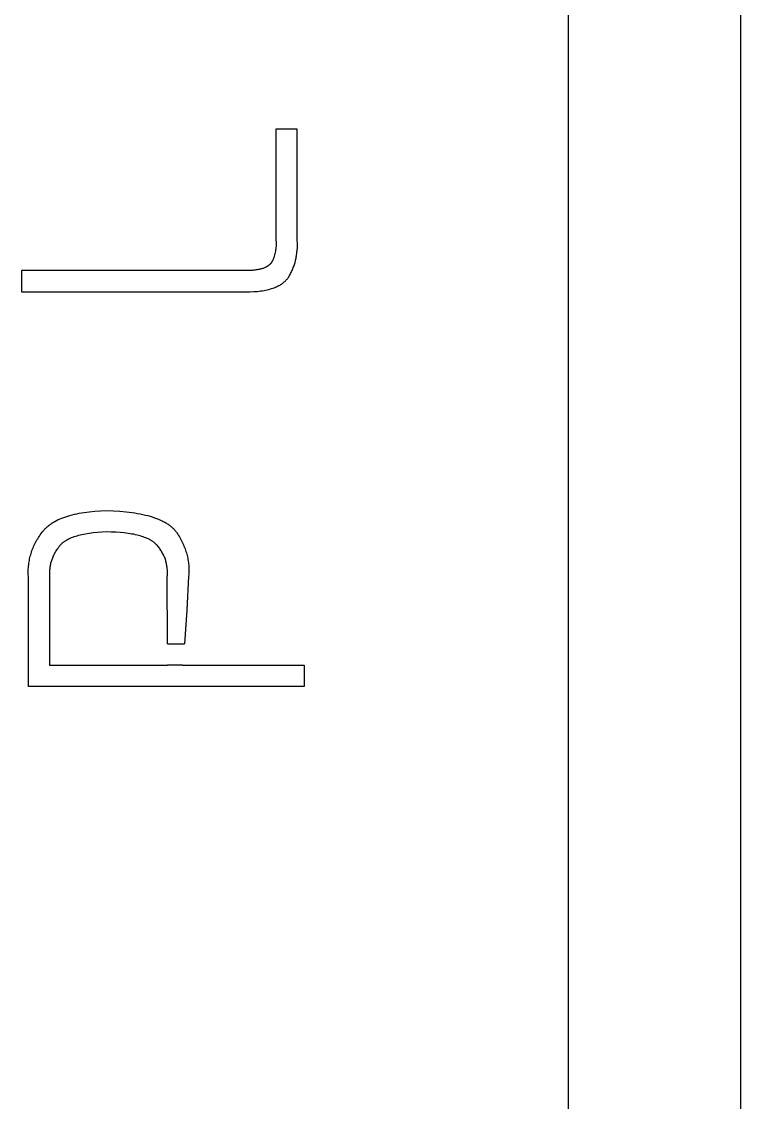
# Model space of a CAD drawing. Header units: millimetres. Extents: x 974 to 5700, y -47 to 3256.
# Drawn here: x 2294.5 to 2431.4, y 2103.1 to 2308.9 of the extents above; entities that cross this region are included whole.
import ezdxf

# ---------------------------------------------------------------- set-up
doc = ezdxf.new("R2010")
doc.units = ezdxf.units.MM
doc.header["$MEASUREMENT"] = 0
doc.layers.add('Domyslna', color=7, linetype='Continuous', true_color=0x000000)
doc.layers.add('Utwórz2D linie widoczne', color=7, linetype='Continuous', true_color=0x000000)

msp = doc.modelspace()

# ---------------------------------------------------------------- linework, layer by layer
at = {"layer": 'Domyslna'}
msp.add_line((2398.55, 2696.58), (2398.55, 1930.38), dxfattribs=at)
at = {"layer": 'Utwórz2D linie widoczne'}
for p, q in [((2431.38, 2696.58), (2431.38, 1934.18)), ((2346.98, 2288.43), (2342.92, 2288.43)), ((2342.92, 2288.43), (2342.92, 2267.2)), ((2346.98, 2267.2), (2346.98, 2288.43)), ((2342.86, 2265.42), (2342.82, 2265.17)), ((2342.89, 2265.66), (2342.86, 2265.42)), ((2342.92, 2265.91), (2342.89, 2265.66)), ((2342.92, 2267.2), (2342.94, 2266.93)), ((2342.93, 2266.16), (2342.92, 2265.91)), ((2342.94, 2266.41), (2342.93, 2266.16)), ((2342.94, 2266.93), (2342.94, 2266.67)), ((2342.94, 2266.67), (2342.94, 2266.41)), ((2346.96, 2265.39), (2346.99, 2265.83)), ((2347, 2266.73), (2346.98, 2267.2)), ((2346.99, 2265.83), (2347, 2266.28)), ((2347, 2266.28), (2347, 2266.73)), ((2342.23, 2263.35), (2342.21, 2263.3)), ((2342.33, 2263.57), (2342.23, 2263.35)), ((2342.42, 2263.79), (2342.33, 2263.57)), ((2342.51, 2264.01), (2342.42, 2263.79)), ((2342.59, 2264.24), (2342.51, 2264.01)), ((2342.66, 2264.47), (2342.59, 2264.24)), ((2342.72, 2264.7), (2342.66, 2264.47)), ((2342.77, 2264.93), (2342.72, 2264.7)), ((2342.82, 2265.17), (2342.77, 2264.93)), ((2346.61, 2263.27), (2346.66, 2263.47)), ((2346.66, 2263.47), (2346.71, 2263.68)), ((2346.71, 2263.68), (2346.75, 2263.89)), ((2346.75, 2263.89), (2346.79, 2264.1)), ((2346.79, 2264.1), (2346.83, 2264.31)), ((2346.83, 2264.31), (2346.86, 2264.52)), ((2346.86, 2264.52), (2346.89, 2264.73)), ((2346.89, 2264.73), (2346.92, 2264.95)), ((2346.92, 2264.95), (2346.96, 2265.39)), ((2337.97, 2261.52), (2294.47, 2261.52)), ((2294.47, 2261.52), (2294.47, 2257.47)), ((2338.39, 2261.54), (2337.97, 2261.52)), ((2338.59, 2261.56), (2338.39, 2261.54)), ((2338.79, 2261.57), (2338.59, 2261.56)), ((2338.98, 2261.6), (2338.79, 2261.57)), ((2339.17, 2261.62), (2338.98, 2261.6)), ((2339.35, 2261.65), (2339.17, 2261.62)), ((2339.52, 2261.68), (2339.35, 2261.65)), ((2339.7, 2261.71), (2339.52, 2261.68)), ((2339.86, 2261.75), (2339.7, 2261.71)), ((2340.02, 2261.79), (2339.86, 2261.75)), ((2340.18, 2261.83), (2340.02, 2261.79)), ((2340.33, 2261.87), (2340.18, 2261.83)), ((2340.48, 2261.92), (2340.33, 2261.87)), ((2340.62, 2261.98), (2340.48, 2261.92)), ((2340.75, 2262.03), (2340.62, 2261.98)), ((2340.88, 2262.09), (2340.75, 2262.03)), ((2340.95, 2262.12), (2340.88, 2262.09)), ((2341.01, 2262.15), (2340.95, 2262.12)), ((2341.07, 2262.18), (2341.01, 2262.15)), ((2341.13, 2262.22), (2341.07, 2262.18)), ((2341.19, 2262.25), (2341.13, 2262.22)), ((2341.24, 2262.28), (2341.19, 2262.25)), ((2341.3, 2262.32), (2341.24, 2262.28)), ((2341.35, 2262.36), (2341.3, 2262.32)), ((2341.41, 2262.39), (2341.35, 2262.36)), ((2341.46, 2262.43), (2341.41, 2262.39)), ((2341.51, 2262.47), (2341.46, 2262.43)), ((2341.56, 2262.51), (2341.51, 2262.47)), ((2341.61, 2262.55), (2341.56, 2262.51)), ((2341.65, 2262.59), (2341.61, 2262.55)), ((2341.7, 2262.63), (2341.65, 2262.59)), ((2341.74, 2262.67), (2341.7, 2262.63)), ((2341.79, 2262.72), (2341.74, 2262.67)), ((2341.83, 2262.76), (2341.79, 2262.72)), ((2341.87, 2262.81), (2341.83, 2262.76)), ((2341.91, 2262.85), (2341.87, 2262.81)), ((2341.95, 2262.9), (2341.91, 2262.85)), ((2341.98, 2262.94), (2341.95, 2262.9)), ((2342.02, 2262.99), (2341.98, 2262.94)), ((2342.05, 2263.04), (2342.02, 2262.99)), ((2342.09, 2263.09), (2342.05, 2263.04)), ((2342.12, 2263.14), (2342.09, 2263.09)), ((2342.15, 2263.19), (2342.12, 2263.14)), ((2342.18, 2263.24), (2342.15, 2263.19)), ((2342.21, 2263.3), (2342.18, 2263.24)), ((2345.8, 2261.11), (2345.89, 2261.3)), ((2345.89, 2261.3), (2345.98, 2261.49)), ((2345.98, 2261.49), (2346.07, 2261.68)), ((2346.07, 2261.68), (2346.15, 2261.87)), ((2346.15, 2261.87), (2346.22, 2262.07)), ((2346.22, 2262.07), (2346.3, 2262.26)), ((2346.3, 2262.26), (2346.37, 2262.46)), ((2346.37, 2262.46), (2346.43, 2262.66)), ((2346.43, 2262.66), (2346.49, 2262.86)), ((2346.49, 2262.86), (2346.55, 2263.06)), ((2346.55, 2263.06), (2346.61, 2263.27)), ((2344.32, 2259.2), (2344.41, 2259.27)), ((2344.41, 2259.27), (2344.49, 2259.34)), ((2344.49, 2259.34), (2344.58, 2259.41)), ((2344.58, 2259.41), (2344.66, 2259.48)), ((2344.66, 2259.48), (2344.73, 2259.56)), ((2344.73, 2259.56), (2344.81, 2259.63)), ((2344.81, 2259.63), (2344.88, 2259.71)), ((2344.88, 2259.71), (2344.95, 2259.79)), ((2344.95, 2259.79), (2345.02, 2259.87)), ((2345.02, 2259.87), (2345.09, 2259.95)), ((2345.09, 2259.95), (2345.16, 2260.03)), ((2345.16, 2260.03), (2345.22, 2260.12)), ((2345.22, 2260.12), (2345.28, 2260.2)), ((2345.28, 2260.2), (2345.34, 2260.29)), ((2345.34, 2260.29), (2345.4, 2260.38)), ((2345.4, 2260.38), (2345.45, 2260.47)), ((2345.45, 2260.47), (2345.51, 2260.56)), ((2345.51, 2260.56), (2345.61, 2260.74)), ((2345.61, 2260.74), (2345.71, 2260.92)), ((2345.71, 2260.92), (2345.8, 2261.11)), ((2294.47, 2257.47), (2337.97, 2257.47)), ((2337.97, 2257.47), (2338.69, 2257.5)), ((2338.69, 2257.5), (2339.03, 2257.53)), ((2339.03, 2257.53), (2339.37, 2257.55)), ((2339.37, 2257.55), (2339.7, 2257.59)), ((2339.7, 2257.59), (2340.02, 2257.63)), ((2340.02, 2257.63), (2340.34, 2257.67)), ((2340.34, 2257.67), (2340.64, 2257.72)), ((2340.64, 2257.72), (2340.94, 2257.78)), ((2340.94, 2257.78), (2341.23, 2257.84)), ((2341.23, 2257.84), (2341.51, 2257.91)), ((2341.51, 2257.91), (2341.78, 2257.98)), ((2341.78, 2257.98), (2342.05, 2258.06)), ((2342.05, 2258.06), (2342.3, 2258.14)), ((2342.3, 2258.14), (2342.55, 2258.23)), ((2342.55, 2258.23), (2342.79, 2258.32)), ((2342.79, 2258.32), (2343.02, 2258.42)), ((2343.02, 2258.42), (2343.24, 2258.53)), ((2343.24, 2258.53), (2343.35, 2258.58)), ((2343.35, 2258.58), (2343.46, 2258.64)), ((2343.46, 2258.64), (2343.56, 2258.69)), ((2343.56, 2258.69), (2343.66, 2258.75)), ((2343.66, 2258.75), (2343.76, 2258.81)), ((2343.76, 2258.81), (2343.86, 2258.87)), ((2343.86, 2258.87), (2343.96, 2258.94)), ((2343.96, 2258.94), (2344.05, 2259)), ((2344.05, 2259), (2344.15, 2259.06)), ((2344.15, 2259.06), (2344.24, 2259.13)), ((2344.24, 2259.13), (2344.32, 2259.2)), ((2301.13, 2213.92), (2301.46, 2214.08)), ((2301.46, 2214.08), (2301.8, 2214.23)), ((2301.8, 2214.23), (2302.15, 2214.38)), ((2302.15, 2214.38), (2302.51, 2214.52)), ((2302.51, 2214.52), (2302.89, 2214.65)), ((2302.89, 2214.65), (2303.28, 2214.77)), ((2303.28, 2214.77), (2303.68, 2214.89)), ((2303.68, 2214.89), (2304.09, 2215)), ((2304.09, 2215), (2304.52, 2215.11)), ((2304.52, 2215.11), (2304.96, 2215.2)), ((2304.96, 2215.2), (2305.41, 2215.29)), ((2305.41, 2215.29), (2305.88, 2215.38)), ((2305.88, 2215.38), (2306.36, 2215.45)), ((2306.36, 2215.45), (2307.35, 2215.58)), ((2307.35, 2215.58), (2308.39, 2215.68)), ((2308.39, 2215.68), (2309.49, 2215.76)), ((2309.49, 2215.76), (2310.63, 2215.8)), ((2310.63, 2215.8), (2311.95, 2215.75)), ((2311.95, 2215.75), (2313.2, 2215.67)), ((2313.2, 2215.67), (2314.39, 2215.57)), ((2314.39, 2215.57), (2315.51, 2215.43)), ((2315.51, 2215.43), (2316.05, 2215.35)), ((2316.05, 2215.35), (2316.57, 2215.27)), ((2316.57, 2215.27), (2317.08, 2215.17)), ((2317.08, 2215.17), (2317.57, 2215.07)), ((2317.57, 2215.07), (2318.04, 2214.96)), ((2318.04, 2214.96), (2318.5, 2214.85)), ((2318.5, 2214.85), (2318.94, 2214.73)), ((2318.94, 2214.73), (2319.37, 2214.6)), ((2319.37, 2214.6), (2319.78, 2214.46)), ((2319.78, 2214.46), (2320.18, 2214.32)), ((2320.18, 2214.32), (2320.56, 2214.17)), ((2320.56, 2214.17), (2320.92, 2214.01)), ((2320.92, 2214.01), (2321.27, 2213.84)), ((2298.47, 2211.81), (2298.56, 2211.92)), ((2298.56, 2211.92), (2298.66, 2212.04)), ((2298.66, 2212.04), (2298.76, 2212.15)), ((2298.76, 2212.15), (2298.87, 2212.27)), ((2298.87, 2212.27), (2298.98, 2212.38)), ((2298.98, 2212.38), (2299.09, 2212.49)), ((2299.09, 2212.49), (2299.2, 2212.6)), ((2299.2, 2212.6), (2299.32, 2212.7)), ((2299.32, 2212.7), (2299.44, 2212.81)), ((2299.44, 2212.81), (2299.56, 2212.91)), ((2299.56, 2212.91), (2299.69, 2213.01)), ((2299.69, 2213.01), (2299.82, 2213.11)), ((2299.82, 2213.11), (2299.95, 2213.2)), ((2299.95, 2213.2), (2300.09, 2213.3)), ((2300.09, 2213.3), (2300.23, 2213.39)), ((2300.23, 2213.39), (2300.37, 2213.49)), ((2300.37, 2213.49), (2300.52, 2213.58)), ((2300.52, 2213.58), (2300.67, 2213.66)), ((2300.67, 2213.66), (2300.82, 2213.75)), ((2300.82, 2213.75), (2301.13, 2213.92)), ((2321.27, 2213.84), (2321.44, 2213.76)), ((2321.44, 2213.76), (2321.6, 2213.67)), ((2321.6, 2213.67), (2321.76, 2213.58)), ((2321.76, 2213.58), (2321.92, 2213.49)), ((2321.92, 2213.49), (2322.07, 2213.4)), ((2322.07, 2213.4), (2322.22, 2213.31)), ((2322.22, 2213.31), (2322.36, 2213.21)), ((2322.36, 2213.21), (2322.5, 2213.11)), ((2322.5, 2213.11), (2322.64, 2213.01)), ((2322.64, 2213.01), (2322.77, 2212.91)), ((2322.77, 2212.91), (2322.9, 2212.81)), ((2322.9, 2212.81), (2323.02, 2212.7)), ((2323.02, 2212.7), (2323.14, 2212.59)), ((2323.14, 2212.59), (2323.26, 2212.49)), ((2323.26, 2212.49), (2323.37, 2212.37)), ((2323.37, 2212.37), (2323.48, 2212.26)), ((2323.48, 2212.26), (2323.58, 2212.15)), ((2323.58, 2212.15), (2323.69, 2212.03)), ((2323.69, 2212.03), (2323.78, 2211.91)), ((2323.78, 2211.91), (2323.87, 2211.8)), ((2297.13, 2209.71), (2297.26, 2209.96)), ((2297.26, 2209.96), (2297.4, 2210.21)), ((2297.4, 2210.21), (2297.55, 2210.46)), ((2297.55, 2210.46), (2297.7, 2210.71)), ((2297.7, 2210.71), (2297.86, 2210.95)), ((2297.86, 2210.95), (2298.03, 2211.2)), ((2298.03, 2211.2), (2298.2, 2211.44)), ((2298.2, 2211.44), (2298.38, 2211.69)), ((2298.38, 2211.69), (2298.47, 2211.81)), ((2302.56, 2209.87), (2302.47, 2209.8)), ((2302.66, 2209.93), (2302.56, 2209.87)), ((2302.76, 2210), (2302.66, 2209.93)), ((2302.86, 2210.06), (2302.76, 2210)), ((2302.97, 2210.13), (2302.86, 2210.06)), ((2303.08, 2210.19), (2302.97, 2210.13)), ((2303.19, 2210.25), (2303.08, 2210.19)), ((2303.42, 2210.37), (2303.19, 2210.25)), ((2303.66, 2210.48), (2303.42, 2210.37)), ((2303.91, 2210.59), (2303.66, 2210.48)), ((2304.17, 2210.69), (2303.91, 2210.59)), ((2304.44, 2210.79), (2304.17, 2210.69)), ((2304.72, 2210.88), (2304.44, 2210.79)), ((2305.01, 2210.97), (2304.72, 2210.88)), ((2305.32, 2211.06), (2305.01, 2210.97)), ((2305.63, 2211.14), (2305.32, 2211.06)), ((2305.95, 2211.21), (2305.63, 2211.14)), ((2306.28, 2211.28), (2305.95, 2211.21)), ((2306.63, 2211.35), (2306.28, 2211.28)), ((2307.35, 2211.47), (2306.63, 2211.35)), ((2308.11, 2211.57), (2307.35, 2211.47)), ((2308.91, 2211.65), (2308.11, 2211.57)), ((2309.76, 2211.71), (2308.91, 2211.65)), ((2310.64, 2211.75), (2309.76, 2211.71)), ((2311.55, 2211.73), (2310.64, 2211.75)), ((2312.42, 2211.69), (2311.55, 2211.73)), ((2313.25, 2211.63), (2312.42, 2211.69)), ((2314.03, 2211.56), (2313.25, 2211.63)), ((2314.78, 2211.46), (2314.03, 2211.56)), ((2315.14, 2211.41), (2314.78, 2211.46)), ((2315.48, 2211.35), (2315.14, 2211.41)), ((2315.82, 2211.29), (2315.48, 2211.35)), ((2316.15, 2211.22), (2315.82, 2211.29)), ((2316.46, 2211.15), (2316.15, 2211.22)), ((2316.77, 2211.07), (2316.46, 2211.15)), ((2317.06, 2210.99), (2316.77, 2211.07)), ((2317.35, 2210.9), (2317.06, 2210.99)), ((2317.62, 2210.81), (2317.35, 2210.9)), ((2317.89, 2210.71), (2317.62, 2210.81)), ((2318.14, 2210.61), (2317.89, 2210.71)), ((2318.39, 2210.51), (2318.14, 2210.61)), ((2318.62, 2210.4), (2318.39, 2210.51)), ((2318.74, 2210.34), (2318.62, 2210.4)), ((2318.85, 2210.28), (2318.74, 2210.34)), ((2318.95, 2210.22), (2318.85, 2210.28)), ((2319.06, 2210.16), (2318.95, 2210.22)), ((2319.16, 2210.1), (2319.06, 2210.16)), ((2319.26, 2210.04), (2319.16, 2210.1)), ((2319.36, 2209.97), (2319.26, 2210.04)), ((2319.46, 2209.91), (2319.36, 2209.97)), ((2319.55, 2209.84), (2319.46, 2209.91)), ((2323.87, 2211.8), (2323.96, 2211.67)), ((2323.96, 2211.67), (2324.05, 2211.55)), ((2324.05, 2211.55), (2324.21, 2211.3)), ((2324.21, 2211.3), (2324.37, 2211.05)), ((2324.37, 2211.05), (2324.52, 2210.8)), ((2324.52, 2210.8), (2324.66, 2210.55)), ((2324.66, 2210.55), (2324.8, 2210.3)), ((2324.8, 2210.3), (2324.93, 2210.05)), ((2324.93, 2210.05), (2325.06, 2209.8)), ((2296.28, 2207.66), (2296.36, 2207.92)), ((2296.36, 2207.92), (2296.45, 2208.18)), ((2296.45, 2208.18), (2296.55, 2208.44)), ((2296.55, 2208.44), (2296.65, 2208.69)), ((2296.65, 2208.69), (2296.76, 2208.95)), ((2296.76, 2208.95), (2296.88, 2209.2)), ((2296.88, 2209.2), (2297, 2209.46)), ((2297, 2209.46), (2297.13, 2209.71)), ((2300.83, 2207.8), (2300.73, 2207.63)), ((2300.92, 2207.97), (2300.83, 2207.8)), ((2301.02, 2208.14), (2300.92, 2207.97)), ((2301.13, 2208.31), (2301.02, 2208.14)), ((2301.24, 2208.48), (2301.13, 2208.31)), ((2301.35, 2208.64), (2301.24, 2208.48)), ((2301.47, 2208.81), (2301.35, 2208.64)), ((2301.53, 2208.89), (2301.47, 2208.81)), ((2301.59, 2208.98), (2301.53, 2208.89)), ((2301.66, 2209.06), (2301.59, 2208.98)), ((2301.73, 2209.14), (2301.66, 2209.06)), ((2301.8, 2209.22), (2301.73, 2209.14)), ((2301.87, 2209.29), (2301.8, 2209.22)), ((2301.95, 2209.37), (2301.87, 2209.29)), ((2302.03, 2209.44), (2301.95, 2209.37)), ((2302.11, 2209.52), (2302.03, 2209.44)), ((2302.2, 2209.59), (2302.11, 2209.52)), ((2302.29, 2209.66), (2302.2, 2209.59)), ((2302.38, 2209.73), (2302.29, 2209.66)), ((2302.47, 2209.8), (2302.38, 2209.73)), ((2319.64, 2209.78), (2319.55, 2209.84)), ((2319.73, 2209.71), (2319.64, 2209.78)), ((2319.81, 2209.64), (2319.73, 2209.71)), ((2319.9, 2209.57), (2319.81, 2209.64)), ((2319.98, 2209.49), (2319.9, 2209.57)), ((2320.05, 2209.42), (2319.98, 2209.49)), ((2320.13, 2209.35), (2320.05, 2209.42)), ((2320.2, 2209.27), (2320.13, 2209.35)), ((2320.27, 2209.2), (2320.2, 2209.27)), ((2320.4, 2209.04), (2320.27, 2209.2)), ((2320.53, 2208.88), (2320.4, 2209.04)), ((2320.66, 2208.72), (2320.53, 2208.88)), ((2320.78, 2208.56), (2320.66, 2208.72)), ((2320.89, 2208.4), (2320.78, 2208.56)), ((2321.01, 2208.24), (2320.89, 2208.4)), ((2321.11, 2208.07), (2321.01, 2208.24)), ((2321.21, 2207.9), (2321.11, 2208.07)), ((2321.31, 2207.73), (2321.21, 2207.9)), ((2325.06, 2209.8), (2325.18, 2209.55)), ((2325.18, 2209.55), (2325.3, 2209.29)), ((2325.3, 2209.29), (2325.4, 2209.04)), ((2325.4, 2209.04), (2325.51, 2208.78)), ((2325.51, 2208.78), (2325.6, 2208.53)), ((2325.6, 2208.53), (2325.69, 2208.27)), ((2325.69, 2208.27), (2325.78, 2208.02)), ((2325.78, 2208.02), (2325.86, 2207.76)), ((2295.82, 2205.52), (2295.86, 2205.79)), ((2295.86, 2205.79), (2295.9, 2206.06)), ((2295.9, 2206.06), (2295.95, 2206.33)), ((2295.95, 2206.33), (2296, 2206.6)), ((2296, 2206.6), (2296.06, 2206.86)), ((2296.06, 2206.86), (2296.13, 2207.13)), ((2296.13, 2207.13), (2296.2, 2207.39)), ((2296.2, 2207.39), (2296.28, 2207.66)), ((2300, 2205.75), (2299.96, 2205.58)), ((2300.05, 2205.92), (2300, 2205.75)), ((2300.1, 2206.1), (2300.05, 2205.92)), ((2300.15, 2206.27), (2300.1, 2206.1)), ((2300.21, 2206.44), (2300.15, 2206.27)), ((2300.27, 2206.61), (2300.21, 2206.44)), ((2300.34, 2206.78), (2300.27, 2206.61)), ((2300.41, 2206.95), (2300.34, 2206.78)), ((2300.48, 2207.12), (2300.41, 2206.95)), ((2300.56, 2207.29), (2300.48, 2207.12)), ((2300.65, 2207.46), (2300.56, 2207.29)), ((2300.73, 2207.63), (2300.65, 2207.46)), ((2321.4, 2207.56), (2321.31, 2207.73)), ((2321.49, 2207.39), (2321.4, 2207.56)), ((2321.57, 2207.21), (2321.49, 2207.39)), ((2321.65, 2207.03), (2321.57, 2207.21)), ((2321.72, 2206.85), (2321.65, 2207.03)), ((2321.79, 2206.67), (2321.72, 2206.85)), ((2321.85, 2206.49), (2321.79, 2206.67)), ((2321.91, 2206.3), (2321.85, 2206.49)), ((2321.97, 2206.12), (2321.91, 2206.3)), ((2322.01, 2205.93), (2321.97, 2206.12)), ((2322.06, 2205.74), (2322.01, 2205.93)), ((2322.1, 2205.54), (2322.06, 2205.74)), ((2325.86, 2207.76), (2325.93, 2207.5)), ((2325.93, 2207.5), (2326, 2207.25)), ((2326, 2207.25), (2326.06, 2206.99)), ((2326.06, 2206.99), (2326.11, 2206.73)), ((2326.11, 2206.73), (2326.16, 2206.47)), ((2326.16, 2206.47), (2326.2, 2206.21)), ((2326.2, 2206.21), (2326.24, 2205.95)), ((2326.24, 2205.95), (2326.27, 2205.69)), ((2295.74, 2204.42), (2295.75, 2204.7)), ((2295.74, 2204.14), (2295.74, 2204.42)), ((2295.74, 2203.87), (2295.74, 2204.14)), ((2295.75, 2203.59), (2295.74, 2203.87)), ((2295.75, 2204.7), (2295.77, 2204.97)), ((2295.77, 2204.97), (2295.79, 2205.25)), ((2295.79, 2205.25), (2295.82, 2205.52)), ((2299.79, 2204.19), (2299.78, 2204.01)), ((2299.78, 2204.01), (2299.78, 2203.83)), ((2299.78, 2203.83), (2299.79, 2203.66)), ((2299.8, 2204.54), (2299.79, 2204.36)), ((2299.79, 2204.36), (2299.79, 2204.19)), ((2299.82, 2204.71), (2299.8, 2204.54)), ((2299.84, 2204.88), (2299.82, 2204.71)), ((2299.86, 2205.06), (2299.84, 2204.88)), ((2299.89, 2205.23), (2299.86, 2205.06)), ((2299.92, 2205.41), (2299.89, 2205.23)), ((2299.96, 2205.58), (2299.92, 2205.41)), ((2322.13, 2205.35), (2322.1, 2205.54)), ((2322.16, 2205.15), (2322.13, 2205.35)), ((2322.19, 2204.96), (2322.16, 2205.15)), ((2322.21, 2204.76), (2322.19, 2204.96)), ((2322.23, 2204.55), (2322.21, 2204.76)), ((2322.24, 2204.35), (2322.23, 2204.55)), ((2322.24, 2204.14), (2322.24, 2204.35)), ((2322.25, 2203.94), (2322.24, 2204.14)), ((2322.24, 2203.73), (2322.25, 2203.94)), ((2322.24, 2203.52), (2322.24, 2203.73)), ((2326.27, 2205.69), (2326.3, 2205.42)), ((2326.3, 2205.42), (2326.31, 2205.16)), ((2326.32, 2203.84), (2326.3, 2203.57)), ((2326.31, 2205.16), (2326.33, 2204.9)), ((2326.33, 2204.1), (2326.32, 2203.84)), ((2326.33, 2204.9), (2326.33, 2204.63)), ((2326.33, 2204.63), (2326.33, 2204.37)), ((2326.33, 2204.37), (2326.33, 2204.1)), ((2295.76, 2203.3), (2295.75, 2203.59)), ((2295.76, 2182.3), (2295.76, 2203.3)), ((2299.79, 2203.66), (2299.8, 2203.48)), ((2299.8, 2203.48), (2299.81, 2203.3)), ((2299.81, 2203.3), (2299.81, 2186.36)), ((2322.22, 2203.3), (2322.24, 2203.52)), ((2322.24, 2190.41), (2322.22, 2203.3)), ((2326.28, 2203.3), (2325.96, 2196.85)), ((2326.3, 2203.57), (2326.28, 2203.3)), ((2325.96, 2196.85), (2325.52, 2190.41)), ((2322.24, 2190.41), (2325.52, 2190.41)), ((2299.81, 2186.36), (2306.22, 2186.36)), ((2306.22, 2186.36), (2322.24, 2186.36)), ((2325.14, 2186.36), (2322.24, 2186.36)), ((2325.14, 2186.36), (2348.27, 2186.36)), ((2348.27, 2186.36), (2348.27, 2182.3)), ((2348.27, 2182.3), (2295.76, 2182.3))]:
    msp.add_line(p, q, dxfattribs=at)

doc.saveas('drawing.dxf')
